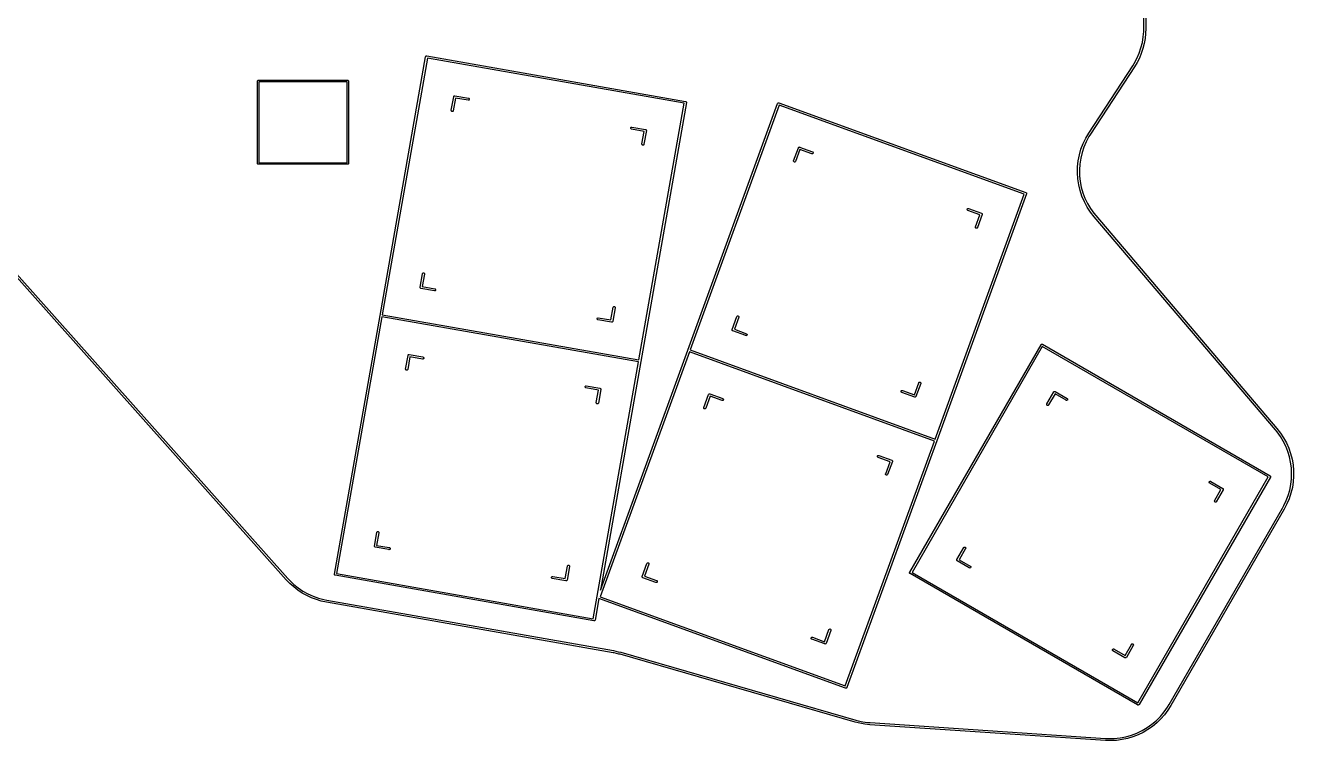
# Model space of a CAD drawing. Extents: x 3.48 to 9.42, y -6.11 to -1.49.
# Drawn here: x 5.81 to 9.421, y -6.11 to -4.074 of the extents above; entities that cross this region are included whole.
import ezdxf

# ---------------------------------------------------------------- set-up
doc = ezdxf.new("R2010")
doc.units = 0
doc.header["$MEASUREMENT"] = 0
doc.layers.add('BLACK', color=7, linetype='CONTINUOUS')

msp = doc.modelspace()

# ---------------------------------------------------------------- linework, layer by layer
at = {"layer": 'BLACK', "linetype": 'CONTINUOUS'}
for p, q in [((8.9941, -4.0829), (8.9941, -1.9347)), ((9, -1.9347), (9, -4.0829)), ((8.9901, -4.1226), (8.9928, -4.1068)), ((8.9928, -4.1068), (8.9941, -4.0909)), ((8.9941, -4.0909), (8.9941, -4.0829)), ((8.9979, -4.1116), (8.9953, -4.1258)), ((8.9995, -4.0973), (8.9979, -4.1116)), ((9, -4.0829), (8.9995, -4.0973)), ((8.981, -4.1533), (8.9862, -4.1382)), ((8.9862, -4.1382), (8.9901, -4.1226)), ((8.9917, -4.1398), (8.9871, -4.1535)), ((8.9953, -4.1258), (8.9917, -4.1398)), ((6.8197, -4.8995), (6.9496, -4.1629)), ((6.9549, -4.1668), (6.826, -4.8977)), ((6.9496, -4.1629), (6.9497, -4.1623)), ((6.9497, -4.1623), (6.9504, -4.1613)), ((6.9504, -4.1613), (6.9513, -4.1607)), ((6.9513, -4.1607), (6.9524, -4.1604)), ((6.9524, -4.1604), (6.953, -4.1605)), ((6.9524, -4.1604), (6.9524, -4.1604)), ((6.953, -4.1605), (7.6897, -4.2904)), ((7.6857, -4.2957), (6.9549, -4.1668)), ((8.9626, -4.1888), (8.967, -4.1821)), ((8.967, -4.1821), (8.9746, -4.168)), ((8.975, -4.1797), (8.9675, -4.192)), ((8.9746, -4.168), (8.981, -4.1533)), ((8.9815, -4.1668), (8.975, -4.1797)), ((8.9871, -4.1535), (8.9815, -4.1668)), ((8.8376, -4.3804), (8.9626, -4.1888)), ((8.9675, -4.192), (8.8425, -4.3836)), ((8.9626, -4.1888), (8.9626, -4.1888)), ((8.9626, -4.1888), (8.9626, -4.1888)), ((8.9626, -4.1888), (8.9626, -4.1888)), ((8.9675, -4.192), (8.9675, -4.192)), ((8.9675, -4.192), (8.9675, -4.192)), ((6.4709, -4.2322), (6.471, -4.2314)), ((6.4709, -4.4673), (6.4709, -4.2322)), ((6.471, -4.2314), (6.4721, -4.2304)), ((6.4721, -4.2304), (6.4729, -4.2302)), ((6.4729, -4.2302), (6.7284, -4.2302)), ((6.4748, -4.2341), (6.4748, -4.4653)), ((6.7264, -4.2341), (6.4748, -4.2341)), ((6.7264, -4.4653), (6.7264, -4.2341)), ((6.7284, -4.2302), (6.7291, -4.2304)), ((6.7291, -4.2304), (6.7302, -4.2314)), ((6.7302, -4.2314), (6.7304, -4.2322)), ((6.7304, -4.2322), (6.7304, -4.4673)), ((7.0226, -4.3157), (7.0294, -4.2769)), ((7.0347, -4.2808), (7.0284, -4.3167)), ((7.0294, -4.2769), (7.0296, -4.2763)), ((7.0296, -4.2763), (7.0297, -4.2762)), ((7.0297, -4.2762), (7.0302, -4.2754)), ((7.0302, -4.2754), (7.0311, -4.2747)), ((7.0311, -4.2747), (7.0323, -4.2745)), ((7.0323, -4.2745), (7.0328, -4.2745)), ((7.0328, -4.2745), (7.0716, -4.2813)), ((7.0706, -4.2872), (7.0347, -4.2808)), ((7.0712, -4.2872), (7.0706, -4.2872)), ((7.0723, -4.2869), (7.0712, -4.2872)), ((7.0716, -4.2813), (7.0722, -4.2815)), ((7.0722, -4.2815), (7.0731, -4.2821)), ((7.0732, -4.2863), (7.0723, -4.2869)), ((7.0731, -4.2821), (7.0738, -4.2831)), ((7.0739, -4.2853), (7.0732, -4.2863)), ((7.0738, -4.2831), (7.0741, -4.2842)), ((7.0741, -4.2842), (7.0739, -4.2853)), ((7.5569, -5.0265), (7.6857, -4.2957)), ((7.6921, -4.2938), (7.5622, -5.0305)), ((7.6897, -4.2904), (7.6902, -4.2905)), ((7.6902, -4.2905), (7.6912, -4.2911)), ((7.6912, -4.2911), (7.6919, -4.2921)), ((7.6919, -4.2921), (7.6921, -4.2932)), ((7.6921, -4.2932), (7.6921, -4.2932)), ((7.6921, -4.2932), (7.6921, -4.2938)), ((7.696, -4.9988), (7.9518, -4.2959)), ((7.9518, -4.2959), (7.9521, -4.2954)), ((7.9521, -4.2954), (7.9529, -4.2945)), ((7.9529, -4.2945), (7.9539, -4.294)), ((7.9539, -4.294), (7.9551, -4.294)), ((7.9551, -4.294), (7.9556, -4.2941)), ((7.9556, -4.2941), (8.6585, -4.55)), ((7.0225, -4.3162), (7.0226, -4.3157)), ((7.0228, -4.3174), (7.0225, -4.3162)), ((7.0235, -4.3183), (7.0228, -4.3174)), ((7.0244, -4.3189), (7.0235, -4.3183)), ((7.0256, -4.3191), (7.0244, -4.3189)), ((7.0267, -4.3189), (7.0256, -4.3191)), ((7.0276, -4.3182), (7.0267, -4.3189)), ((7.0282, -4.3172), (7.0276, -4.3182)), ((7.0284, -4.3167), (7.0282, -4.3172)), ((7.9564, -4.3007), (7.7026, -4.9981)), ((8.6537, -4.5545), (7.9564, -4.3007)), ((7.5334, -4.3663), (7.5336, -4.3652)), ((7.5337, -4.3675), (7.5334, -4.3663)), ((7.5336, -4.3652), (7.5342, -4.3642)), ((7.5343, -4.3684), (7.5337, -4.3675)), ((7.5342, -4.3642), (7.5352, -4.3636)), ((7.5353, -4.369), (7.5343, -4.3684)), ((7.5352, -4.3636), (7.5363, -4.3633)), ((7.5363, -4.3633), (7.5369, -4.3634)), ((7.5369, -4.3634), (7.5757, -4.3702)), ((7.5359, -4.3692), (7.5353, -4.369)), ((7.5717, -4.3755), (7.5359, -4.3692)), ((7.5654, -4.4114), (7.5717, -4.3755)), ((7.578, -4.3736), (7.5712, -4.4124)), ((7.5757, -4.3702), (7.5762, -4.3704)), ((7.5762, -4.3704), (7.5768, -4.3707)), ((7.5768, -4.3707), (7.5772, -4.371)), ((7.5772, -4.371), (7.5778, -4.3719)), ((7.5778, -4.3719), (7.5781, -4.3731)), ((7.5781, -4.3731), (7.578, -4.3736)), ((8.8215, -4.4104), (8.8289, -4.395)), ((8.8289, -4.395), (8.8376, -4.3804)), ((8.838, -4.3905), (8.8302, -4.4052)), ((8.8376, -4.3804), (8.8376, -4.3804)), ((8.8425, -4.3836), (8.838, -4.3905)), ((8.8425, -4.3836), (8.8425, -4.3836)), ((7.5653, -4.412), (7.5654, -4.4114)), ((7.5656, -4.4131), (7.5653, -4.412)), ((7.5663, -4.414), (7.5656, -4.4131)), ((7.5672, -4.4146), (7.5663, -4.414)), ((7.5684, -4.4148), (7.5672, -4.4146)), ((7.5695, -4.4146), (7.5684, -4.4148)), ((7.5704, -4.4139), (7.5695, -4.4146)), ((7.5711, -4.413), (7.5704, -4.4139)), ((7.5712, -4.4124), (7.5711, -4.413)), ((7.9972, -4.4591), (8.0107, -4.4221)), ((8.0152, -4.4269), (8.0027, -4.4611)), ((8.0107, -4.4221), (8.0109, -4.4215)), ((8.0109, -4.4215), (8.0117, -4.4207)), ((8.0117, -4.4207), (8.012, -4.4205)), ((8.012, -4.4205), (8.0127, -4.4202)), ((8.0127, -4.4202), (8.0139, -4.4201)), ((8.0139, -4.4201), (8.0144, -4.4203)), ((8.0144, -4.4203), (8.0514, -4.4338)), ((8.0494, -4.4393), (8.0152, -4.4269)), ((8.05, -4.4394), (8.0494, -4.4393)), ((8.0511, -4.4394), (8.05, -4.4394)), ((8.0522, -4.4389), (8.0511, -4.4394)), ((8.0514, -4.4338), (8.052, -4.434)), ((8.052, -4.434), (8.0528, -4.4348)), ((8.053, -4.4381), (8.0522, -4.4389)), ((8.0528, -4.4348), (8.0533, -4.4358)), ((8.0534, -4.437), (8.053, -4.4381)), ((8.0533, -4.4358), (8.0534, -4.437)), ((8.8107, -4.4428), (8.8154, -4.4264)), ((8.8183, -4.4361), (8.8145, -4.4523)), ((8.8154, -4.4264), (8.8215, -4.4104)), ((8.8236, -4.4204), (8.8183, -4.4361)), ((8.8302, -4.4052), (8.8236, -4.4204)), ((6.5527, -5.6523), (5.4895, -4.4592)), ((5.4939, -4.4553), (6.5571, -5.6484)), ((6.471, -4.468), (6.4709, -4.4673)), ((6.4721, -4.4691), (6.471, -4.468)), ((6.4729, -4.4692), (6.4721, -4.4691)), ((6.7284, -4.4692), (6.4729, -4.4692)), ((6.4748, -4.4653), (6.7264, -4.4653)), ((6.7291, -4.4691), (6.7284, -4.4692)), ((6.7302, -4.468), (6.7291, -4.4691)), ((6.7304, -4.4673), (6.7302, -4.468)), ((7.9971, -4.4596), (7.9972, -4.4591)), ((7.9971, -4.4608), (7.9971, -4.4596)), ((7.9976, -4.4618), (7.9971, -4.4608)), ((7.9984, -4.4626), (7.9976, -4.4618)), ((7.9995, -4.463), (7.9984, -4.4626)), ((8.0007, -4.4629), (7.9995, -4.463)), ((8.0017, -4.4624), (8.0007, -4.4629)), ((8.0025, -4.4616), (8.0017, -4.4624)), ((8.0027, -4.4611), (8.0025, -4.4616)), ((8.8052, -4.4937), (8.8055, -4.4766)), ((8.8055, -4.4766), (8.8074, -4.4596)), ((8.8074, -4.4596), (8.8107, -4.4428)), ((8.812, -4.4687), (8.8109, -4.4852)), ((8.8145, -4.4523), (8.812, -4.4687)), ((8.8062, -4.5107), (8.8052, -4.4937)), ((8.8088, -4.5276), (8.8062, -4.5107)), ((8.8109, -4.4852), (8.8112, -4.5018)), ((8.8112, -4.5018), (8.813, -4.5183)), ((8.8128, -4.5442), (8.8088, -4.5276)), ((8.8181, -4.5604), (8.8128, -4.5442)), ((8.813, -4.5183), (8.8162, -4.5346)), ((8.8162, -4.5346), (8.8207, -4.5506)), ((8.3999, -5.2519), (8.6537, -4.5545)), ((8.6603, -4.5538), (8.4045, -5.2567)), ((8.6585, -4.55), (8.6591, -4.5502)), ((8.6591, -4.5502), (8.6599, -4.551)), ((8.6599, -4.551), (8.6604, -4.5521)), ((8.6605, -4.5532), (8.6603, -4.5538)), ((8.6604, -4.5521), (8.6605, -4.5532)), ((8.8249, -4.5761), (8.8181, -4.5604)), ((8.8207, -4.5506), (8.8266, -4.5661)), ((8.8329, -4.5912), (8.8249, -4.5761)), ((8.8266, -4.5661), (8.8338, -4.5811)), ((8.8338, -4.5811), (8.8422, -4.5954)), ((8.4915, -4.5977), (8.4919, -4.5966)), ((8.4915, -4.5988), (8.4915, -4.5977)), ((8.492, -4.5999), (8.4915, -4.5988)), ((8.4919, -4.5966), (8.4926, -4.5957)), ((8.4929, -4.6006), (8.492, -4.5999)), ((8.4926, -4.5957), (8.4937, -4.5952)), ((8.4934, -4.6009), (8.4929, -4.6006)), ((8.5276, -4.6133), (8.4934, -4.6009)), ((8.4937, -4.5952), (8.4948, -4.5952)), ((8.4948, -4.5952), (8.4954, -4.5953)), ((8.4954, -4.5953), (8.5324, -4.6088)), ((8.5151, -4.6476), (8.5276, -4.6133)), ((8.5342, -4.6126), (8.5207, -4.6496)), ((8.5324, -4.6088), (8.5329, -4.6091)), ((8.5329, -4.6091), (8.5338, -4.6098)), ((8.5338, -4.6098), (8.5341, -4.6106)), ((8.5341, -4.6106), (8.5342, -4.6109)), ((8.5342, -4.6109), (8.5343, -4.612)), ((8.5343, -4.612), (8.5342, -4.6126)), ((8.8422, -4.6055), (8.8329, -4.5912)), ((8.8422, -4.5954), (8.8519, -4.6089)), ((8.8527, -4.619), (8.8422, -4.6055)), ((8.8519, -4.6089), (8.8572, -4.6152)), ((9.3688, -5.2256), (8.8527, -4.619)), ((8.8527, -4.619), (8.8527, -4.619)), ((8.8572, -4.6152), (9.3733, -5.2217)), ((8.515, -4.6481), (8.5151, -4.6476)), ((8.515, -4.6493), (8.515, -4.6481)), ((8.5155, -4.6503), (8.515, -4.6493)), ((8.5164, -4.6511), (8.5155, -4.6503)), ((8.5175, -4.6515), (8.5164, -4.6511)), ((8.5186, -4.6514), (8.5175, -4.6515)), ((8.5197, -4.651), (8.5186, -4.6514)), ((8.5204, -4.6501), (8.5197, -4.651)), ((8.5207, -4.6496), (8.5204, -4.6501)), ((6.9337, -4.8197), (6.9405, -4.7809)), ((6.9464, -4.782), (6.94, -4.8178)), ((6.9405, -4.7809), (6.9407, -4.7804)), ((6.9407, -4.7804), (6.9413, -4.7794)), ((6.9413, -4.7794), (6.9423, -4.7787)), ((6.9423, -4.7787), (6.9434, -4.7785)), ((6.9434, -4.7785), (6.9445, -4.7787)), ((6.9445, -4.7787), (6.9455, -4.7793)), ((6.9455, -4.7793), (6.9462, -4.7803)), ((6.9462, -4.7803), (6.9464, -4.7814)), ((6.9464, -4.7814), (6.9464, -4.782)), ((6.9337, -4.8203), (6.9337, -4.8197)), ((6.9339, -4.8214), (6.9337, -4.8203)), ((6.9346, -4.8223), (6.9339, -4.8214)), ((6.9355, -4.823), (6.9346, -4.8223)), ((6.9361, -4.8231), (6.9355, -4.823)), ((6.9749, -4.83), (6.9361, -4.8231)), ((6.94, -4.8178), (6.9759, -4.8241)), ((6.9755, -4.83), (6.9749, -4.83)), ((6.9766, -4.8298), (6.9755, -4.83)), ((6.9759, -4.8241), (6.9765, -4.8243)), ((6.9765, -4.8243), (6.9774, -4.8249)), ((6.9775, -4.8291), (6.9766, -4.8298)), ((6.9774, -4.8249), (6.9781, -4.8259)), ((6.9781, -4.8281), (6.9775, -4.8291)), ((6.9781, -4.8259), (6.9783, -4.827)), ((6.9783, -4.827), (6.9781, -4.8281)), ((7.4841, -4.8751), (7.4851, -4.8745)), ((7.4851, -4.8745), (7.4862, -4.8742)), ((7.4862, -4.8742), (7.4873, -4.8744)), ((7.4873, -4.8744), (7.4883, -4.875)), ((6.6898, -5.6362), (6.8197, -4.8995)), ((6.825, -4.9035), (6.6961, -5.6343)), ((6.8197, -4.8995), (6.8197, -4.8995)), ((7.5558, -5.0323), (6.825, -4.9035)), ((6.826, -4.8977), (7.5569, -5.0265)), ((7.4377, -4.9092), (7.4379, -4.908)), ((7.438, -4.9103), (7.4377, -4.9092)), ((7.4379, -4.908), (7.4385, -4.907)), ((7.4386, -4.9112), (7.438, -4.9103)), ((7.4385, -4.907), (7.4395, -4.9064)), ((7.4395, -4.9064), (7.4406, -4.9061)), ((7.4406, -4.9061), (7.4412, -4.9062)), ((7.4412, -4.9062), (7.477, -4.9125)), ((7.477, -4.9125), (7.4834, -4.8766)), ((7.4892, -4.8777), (7.4823, -4.9164)), ((7.4834, -4.8766), (7.4835, -4.8761)), ((7.4835, -4.8761), (7.4841, -4.8751)), ((7.4883, -4.875), (7.489, -4.876)), ((7.489, -4.876), (7.4892, -4.8771)), ((7.4892, -4.8771), (7.4892, -4.8777)), ((7.8222, -4.94), (7.8356, -4.903)), ((7.8412, -4.905), (7.8287, -4.9392)), ((7.8356, -4.903), (7.8359, -4.9025)), ((7.8359, -4.9025), (7.8366, -4.9016)), ((7.8366, -4.9016), (7.8377, -4.9011)), ((7.8377, -4.9011), (7.8388, -4.9011)), ((7.8388, -4.9011), (7.8399, -4.9015)), ((7.8399, -4.9015), (7.8408, -4.9023)), ((7.8408, -4.9023), (7.8413, -4.9033)), ((7.8413, -4.9045), (7.8412, -4.905)), ((7.8413, -4.9033), (7.8413, -4.9045)), ((7.4396, -4.9118), (7.4386, -4.9112)), ((7.4401, -4.912), (7.4396, -4.9118)), ((7.4789, -4.9188), (7.4401, -4.912)), ((7.4795, -4.9189), (7.4789, -4.9188)), ((7.4806, -4.9186), (7.4795, -4.9189)), ((7.4816, -4.918), (7.4806, -4.9186)), ((7.4822, -4.917), (7.4816, -4.918)), ((7.4823, -4.9164), (7.4822, -4.917)), ((7.822, -4.9406), (7.8222, -4.94)), ((7.8221, -4.9417), (7.822, -4.9406)), ((7.8225, -4.9428), (7.8221, -4.9417)), ((7.8234, -4.9435), (7.8225, -4.9428)), ((7.8239, -4.9438), (7.8234, -4.9435)), ((7.8609, -4.9572), (7.8239, -4.9438)), ((7.8287, -4.9392), (7.8629, -4.9517)), ((7.8615, -4.9574), (7.8609, -4.9572)), ((7.8626, -4.9573), (7.8615, -4.9574)), ((7.8637, -4.9569), (7.8626, -4.9573)), ((7.8629, -4.9517), (7.8635, -4.9519)), ((7.8635, -4.9519), (7.8643, -4.9527)), ((7.8644, -4.956), (7.8637, -4.9569)), ((7.8643, -4.9527), (7.8648, -4.9538)), ((7.8648, -4.9549), (7.8644, -4.956)), ((7.8648, -4.9538), (7.8648, -4.9549)), ((8.7017, -4.9831), (8.702, -4.9826)), ((8.702, -4.9826), (8.7029, -4.9819)), ((8.7029, -4.9819), (8.7041, -4.9816)), ((8.7041, -4.9816), (8.7052, -4.9818)), ((8.7052, -4.9818), (8.7057, -4.982)), ((8.7057, -4.982), (9.3535, -5.356)), ((6.8927, -5.0523), (6.8995, -5.0136)), ((6.9048, -5.0175), (6.8985, -5.0534)), ((6.8995, -5.0136), (6.8997, -5.013)), ((6.8997, -5.013), (6.8998, -5.0129)), ((6.8998, -5.0129), (6.9003, -5.012)), ((6.9003, -5.012), (6.9012, -5.0114)), ((6.9012, -5.0114), (6.9024, -5.0111)), ((6.9024, -5.0111), (6.9029, -5.0112)), ((6.9029, -5.0112), (6.9417, -5.018)), ((6.9407, -5.0238), (6.9048, -5.0175)), ((6.9417, -5.018), (6.9423, -5.0182)), ((6.9423, -5.0182), (6.9433, -5.0188)), ((6.9433, -5.0188), (6.9439, -5.0197)), ((7.7005, -5.0036), (7.4467, -5.701)), ((7.4472, -5.6823), (7.696, -4.9988)), ((7.696, -4.9988), (7.696, -4.9988)), ((8.3979, -5.2574), (7.7005, -5.0036)), ((7.7026, -4.9981), (8.3999, -5.2519)), ((8.3277, -5.6309), (8.7017, -4.9831)), ((8.7053, -4.9886), (8.3343, -5.6313)), ((9.348, -5.3597), (8.7053, -4.9886)), ((6.8926, -5.0529), (6.8927, -5.0523)), ((6.8929, -5.054), (6.8926, -5.0529)), ((6.8936, -5.055), (6.8929, -5.054)), ((6.8945, -5.0556), (6.8936, -5.055)), ((6.8977, -5.0549), (6.8968, -5.0555)), ((6.8984, -5.0539), (6.8977, -5.0549)), ((6.8985, -5.0534), (6.8984, -5.0539)), ((6.9413, -5.0239), (6.9407, -5.0238)), ((6.9424, -5.0236), (6.9413, -5.0239)), ((6.9433, -5.023), (6.9424, -5.0236)), ((6.944, -5.022), (6.9433, -5.023)), ((6.9439, -5.0197), (6.9442, -5.0208)), ((6.9442, -5.0208), (6.944, -5.022)), ((7.427, -5.7632), (7.5558, -5.0323)), ((7.5622, -5.0305), (7.4472, -5.6823)), ((6.8957, -5.0558), (6.8945, -5.0556)), ((6.8968, -5.0555), (6.8957, -5.0558)), ((8.3536, -5.0915), (8.3538, -5.091)), ((8.3538, -5.091), (8.3546, -5.0901)), ((8.3546, -5.0901), (8.3556, -5.0897)), ((8.3556, -5.0897), (8.3568, -5.0896)), ((8.3568, -5.0896), (8.3579, -5.09)), ((8.3579, -5.09), (8.3587, -5.0908)), ((8.3587, -5.0908), (8.3592, -5.0918)), ((7.4035, -5.103), (7.4037, -5.1019)), ((7.4038, -5.1041), (7.4035, -5.103)), ((7.4037, -5.1019), (7.4043, -5.1009)), ((7.4044, -5.1051), (7.4038, -5.1041)), ((7.4043, -5.1009), (7.4053, -5.1002)), ((7.4054, -5.1057), (7.4044, -5.1051)), ((7.4053, -5.1002), (7.4064, -5.1)), ((7.406, -5.1059), (7.4054, -5.1057)), ((7.4418, -5.1122), (7.406, -5.1059)), ((7.4064, -5.1), (7.407, -5.1)), ((7.407, -5.1), (7.4458, -5.1069)), ((7.4355, -5.148), (7.4418, -5.1122)), ((7.4482, -5.1103), (7.4413, -5.1491)), ((7.4458, -5.1069), (7.4463, -5.107)), ((7.4463, -5.107), (7.4469, -5.1074)), ((7.4469, -5.1074), (7.4473, -5.1077)), ((7.4473, -5.1077), (7.4479, -5.1086)), ((7.4479, -5.1086), (7.4482, -5.1097)), ((7.4482, -5.1097), (7.4482, -5.1103)), ((7.7414, -5.162), (7.7548, -5.125)), ((7.7548, -5.125), (7.7551, -5.1245)), ((7.7551, -5.1245), (7.7559, -5.1236)), ((7.7559, -5.1236), (7.7562, -5.1235)), ((7.7562, -5.1235), (7.7569, -5.1231)), ((7.7569, -5.1231), (7.758, -5.1231)), ((7.758, -5.1231), (7.7586, -5.1232)), ((7.7586, -5.1232), (7.7956, -5.1367)), ((8.303, -5.1156), (8.3033, -5.1145)), ((8.303, -5.1168), (8.303, -5.1156)), ((8.3035, -5.1178), (8.303, -5.1168)), ((8.3033, -5.1145), (8.3041, -5.1137)), ((8.3043, -5.1186), (8.3035, -5.1178)), ((8.3041, -5.1137), (8.3052, -5.1132)), ((8.3049, -5.1188), (8.3043, -5.1186)), ((8.3419, -5.1323), (8.3049, -5.1188)), ((8.3052, -5.1132), (8.3063, -5.1131)), ((8.3063, -5.1131), (8.3069, -5.1133)), ((8.3069, -5.1133), (8.3411, -5.1257)), ((8.3411, -5.1257), (8.3536, -5.0915)), ((8.3591, -5.0935), (8.3456, -5.1305)), ((8.3592, -5.093), (8.3591, -5.0935)), ((8.3592, -5.0918), (8.3592, -5.093)), ((8.718, -5.1516), (8.7377, -5.1175)), ((8.7414, -5.1231), (8.7232, -5.1546)), ((8.7377, -5.1175), (8.7381, -5.1171)), ((8.7381, -5.1171), (8.739, -5.1164)), ((8.739, -5.1164), (8.7401, -5.1161)), ((8.7401, -5.1161), (8.7412, -5.1162)), ((8.7412, -5.1162), (8.7418, -5.1165)), ((8.7729, -5.1413), (8.7414, -5.1231)), ((8.7418, -5.1165), (8.7759, -5.1361)), ((7.4355, -5.1486), (7.4355, -5.148)), ((7.4357, -5.1497), (7.4355, -5.1486)), ((7.4364, -5.1507), (7.4357, -5.1497)), ((7.4373, -5.1513), (7.4364, -5.1507)), ((7.4385, -5.1515), (7.4373, -5.1513)), ((7.4396, -5.1513), (7.4385, -5.1515)), ((7.4405, -5.1506), (7.4396, -5.1513)), ((7.4412, -5.1496), (7.4405, -5.1506)), ((7.4413, -5.1491), (7.4412, -5.1496)), ((7.7412, -5.1625), (7.7414, -5.162)), ((7.7413, -5.1637), (7.7412, -5.1625)), ((7.7594, -5.1298), (7.7469, -5.164)), ((7.7936, -5.1422), (7.7594, -5.1298)), ((7.7941, -5.1424), (7.7936, -5.1422)), ((7.7953, -5.1423), (7.7941, -5.1424)), ((7.7963, -5.1418), (7.7953, -5.1423)), ((7.7956, -5.1367), (7.7961, -5.1369)), ((7.7961, -5.1369), (7.797, -5.1377)), ((7.7971, -5.141), (7.7963, -5.1418)), ((7.797, -5.1377), (7.7975, -5.1387)), ((7.7975, -5.1399), (7.7971, -5.141)), ((7.7975, -5.1387), (7.7975, -5.1399)), ((8.3424, -5.1324), (8.3419, -5.1323)), ((8.3436, -5.1324), (8.3424, -5.1324)), ((8.3446, -5.1319), (8.3436, -5.1324)), ((8.3454, -5.1311), (8.3446, -5.1319)), ((8.3456, -5.1305), (8.3454, -5.1311)), ((8.7177, -5.1533), (8.7178, -5.1522)), ((8.7179, -5.1544), (8.7177, -5.1533)), ((8.7178, -5.1522), (8.718, -5.1516)), ((8.7186, -5.1553), (8.7179, -5.1544)), ((8.7196, -5.1559), (8.7186, -5.1553)), ((8.7208, -5.1561), (8.7196, -5.1559)), ((8.7219, -5.1558), (8.7208, -5.1561)), ((8.7228, -5.1551), (8.7219, -5.1558)), ((8.7232, -5.1546), (8.7228, -5.1551)), ((8.7734, -5.1415), (8.7729, -5.1413)), ((8.7746, -5.1417), (8.7734, -5.1415)), ((8.7757, -5.1414), (8.7746, -5.1417)), ((8.7766, -5.1407), (8.7757, -5.1414)), ((8.7759, -5.1361), (8.7763, -5.1365)), ((8.7763, -5.1365), (8.777, -5.1374)), ((8.7772, -5.1397), (8.7766, -5.1407)), ((8.777, -5.1374), (8.7773, -5.1385)), ((8.7773, -5.1385), (8.7772, -5.1397)), ((7.7418, -5.1647), (7.7413, -5.1637)), ((7.7426, -5.1655), (7.7418, -5.1647)), ((7.7437, -5.1659), (7.7426, -5.1655)), ((7.7448, -5.1658), (7.7437, -5.1659)), ((7.7459, -5.1654), (7.7448, -5.1658)), ((7.7467, -5.1645), (7.7459, -5.1654)), ((7.7469, -5.164), (7.7467, -5.1645)), ((9.3739, -5.2316), (9.3688, -5.2256)), ((9.3688, -5.2256), (9.3688, -5.2256)), ((9.3733, -5.2217), (9.3733, -5.2217)), ((9.3733, -5.2217), (9.3833, -5.2346)), ((9.3832, -5.2445), (9.3739, -5.2316)), ((9.3833, -5.2346), (9.3923, -5.2483)), ((8.1441, -5.9548), (8.3979, -5.2574)), ((8.4045, -5.2567), (8.1486, -5.9596)), ((8.4045, -5.2567), (8.4045, -5.2567)), ((9.3914, -5.2581), (9.3832, -5.2445)), ((9.3984, -5.2724), (9.3914, -5.2581)), ((9.3923, -5.2483), (9.4002, -5.2627)), ((9.4002, -5.2627), (9.4068, -5.2776)), ((8.2356, -5.3006), (8.236, -5.2995)), ((8.2357, -5.3017), (8.2356, -5.3006)), ((8.2362, -5.3028), (8.2357, -5.3017)), ((8.236, -5.2995), (8.2368, -5.2987)), ((8.237, -5.3036), (8.2362, -5.3028)), ((8.2368, -5.2987), (8.2378, -5.2982)), ((8.2375, -5.3038), (8.237, -5.3036)), ((8.2718, -5.3163), (8.2375, -5.3038)), ((8.2378, -5.2982), (8.239, -5.2981)), ((8.239, -5.2981), (8.2396, -5.2983)), ((8.2396, -5.2983), (8.2765, -5.3117)), ((9.4043, -5.2872), (9.3984, -5.2724)), ((9.4089, -5.3024), (9.4043, -5.2872)), ((9.4068, -5.2776), (9.4122, -5.293)), ((9.4123, -5.3179), (9.4089, -5.3024)), ((9.4122, -5.293), (9.4163, -5.3089)), ((8.2593, -5.3505), (8.2718, -5.3163)), ((8.2783, -5.3155), (8.2648, -5.3525)), ((8.2765, -5.3117), (8.2771, -5.312)), ((8.2771, -5.312), (8.2779, -5.3128)), ((8.2779, -5.3128), (8.2783, -5.3135)), ((8.2783, -5.3135), (8.2784, -5.3138)), ((8.2785, -5.3149), (8.2783, -5.3155)), ((8.2784, -5.3138), (8.2785, -5.3149)), ((9.4143, -5.3336), (9.4123, -5.3179)), ((9.4151, -5.3495), (9.4143, -5.3336)), ((9.4163, -5.3089), (9.4192, -5.325)), ((9.4192, -5.325), (9.4206, -5.3413)), ((9.4206, -5.3413), (9.4208, -5.3576)), ((8.2592, -5.351), (8.2593, -5.3505)), ((8.2592, -5.3522), (8.2592, -5.351)), ((8.2597, -5.3532), (8.2592, -5.3522)), ((8.2605, -5.354), (8.2597, -5.3532)), ((8.2616, -5.3544), (8.2605, -5.354)), ((8.2628, -5.3544), (8.2616, -5.3544)), ((8.2638, -5.3539), (8.2628, -5.3544)), ((8.2646, -5.353), (8.2638, -5.3539)), ((8.2648, -5.3525), (8.2646, -5.353)), ((8.977, -6.0024), (9.348, -5.3597)), ((9.3546, -5.3601), (8.9806, -6.0079)), ((9.1806, -5.3751), (9.1807, -5.374)), ((9.1809, -5.3762), (9.1806, -5.3751)), ((9.1807, -5.374), (9.1813, -5.373)), ((9.1816, -5.3771), (9.1809, -5.3762)), ((9.1813, -5.373), (9.1822, -5.3723)), ((9.182, -5.3775), (9.1816, -5.3771)), ((9.2136, -5.3957), (9.182, -5.3775)), ((9.1822, -5.3723), (9.1833, -5.372)), ((9.1833, -5.372), (9.1845, -5.3721)), ((9.1845, -5.3721), (9.185, -5.3724)), ((9.185, -5.3724), (9.2191, -5.3921)), ((9.3535, -5.356), (9.354, -5.3564)), ((9.354, -5.3564), (9.3547, -5.3573)), ((9.3549, -5.3595), (9.3546, -5.3601)), ((9.3547, -5.3573), (9.3547, -5.3573)), ((9.3547, -5.3573), (9.355, -5.3584)), ((9.355, -5.3584), (9.3549, -5.3595)), ((9.4128, -5.3812), (9.4146, -5.3654)), ((9.4146, -5.3654), (9.4151, -5.3495)), ((9.4196, -5.374), (9.4171, -5.3901)), ((9.4208, -5.3576), (9.4196, -5.374)), ((9.1954, -5.4272), (9.2136, -5.3957)), ((9.2202, -5.3961), (9.2005, -5.4302)), ((9.2191, -5.3921), (9.2196, -5.3924)), ((9.2196, -5.3924), (9.22, -5.3929)), ((9.22, -5.3929), (9.2203, -5.3933)), ((9.2204, -5.3956), (9.2202, -5.3961)), ((9.2203, -5.3933), (9.2206, -5.3944)), ((9.2206, -5.3944), (9.2204, -5.3956)), ((9.3998, -5.4269), (9.4054, -5.412)), ((9.4054, -5.412), (9.4097, -5.3968)), ((9.4132, -5.406), (9.4081, -5.4216)), ((9.4097, -5.3968), (9.4128, -5.3812)), ((9.4171, -5.3901), (9.4132, -5.406)), ((9.066, -6.0076), (9.389, -5.4482)), ((9.3941, -5.4511), (9.0711, -6.0106)), ((9.195, -5.4289), (9.1951, -5.4278)), ((9.1953, -5.43), (9.195, -5.4289)), ((9.1951, -5.4278), (9.1954, -5.4272)), ((9.196, -5.4309), (9.1953, -5.43)), ((9.197, -5.4315), (9.196, -5.4309)), ((9.1981, -5.4317), (9.197, -5.4315)), ((9.1992, -5.4314), (9.1981, -5.4317)), ((9.2002, -5.4307), (9.1992, -5.4314)), ((9.2005, -5.4302), (9.2002, -5.4307)), ((9.389, -5.4482), (9.393, -5.4413)), ((9.389, -5.4482), (9.389, -5.4482)), ((9.393, -5.4413), (9.3998, -5.4269)), ((9.4017, -5.4366), (9.3941, -5.4511)), ((9.3941, -5.4511), (9.3941, -5.4511)), ((9.4081, -5.4216), (9.4017, -5.4366)), ((6.8038, -5.5564), (6.8107, -5.5176)), ((6.8165, -5.5186), (6.8101, -5.5545)), ((6.8107, -5.5176), (6.8108, -5.517)), ((6.8108, -5.517), (6.8114, -5.5161)), ((6.8114, -5.5161), (6.8124, -5.5154)), ((6.8124, -5.5154), (6.8135, -5.5152)), ((6.8135, -5.5152), (6.8146, -5.5154)), ((6.8146, -5.5154), (6.8156, -5.516)), ((6.8156, -5.516), (6.8163, -5.5169)), ((6.8163, -5.5169), (6.8165, -5.518)), ((6.8165, -5.518), (6.8165, -5.5186)), ((6.8038, -5.5569), (6.8038, -5.5564)), ((6.804, -5.5581), (6.8038, -5.5569)), ((6.8047, -5.559), (6.804, -5.5581)), ((6.8057, -5.5596), (6.8047, -5.559)), ((6.8062, -5.5598), (6.8057, -5.5596)), ((6.845, -5.5666), (6.8062, -5.5598)), ((6.8101, -5.5545), (6.846, -5.5608)), ((8.4818, -5.5608), (8.4822, -5.5603)), ((8.4822, -5.5603), (8.4831, -5.5596)), ((8.4831, -5.5596), (8.4842, -5.5593)), ((8.4842, -5.5593), (8.4853, -5.5595)), ((8.4853, -5.5595), (8.4863, -5.56)), ((8.4863, -5.56), (8.487, -5.561)), ((6.8456, -5.5667), (6.845, -5.5666)), ((6.8467, -5.5664), (6.8456, -5.5667)), ((6.846, -5.5608), (6.8466, -5.561)), ((6.8466, -5.561), (6.8475, -5.5616)), ((6.8476, -5.5658), (6.8467, -5.5664)), ((6.8475, -5.5616), (6.8482, -5.5625)), ((6.8482, -5.5648), (6.8476, -5.5658)), ((6.8482, -5.5625), (6.8484, -5.5637)), ((6.8484, -5.5637), (6.8482, -5.5648)), ((8.4617, -5.5966), (8.4619, -5.5954)), ((8.462, -5.5977), (8.4617, -5.5966)), ((8.4619, -5.5954), (8.4621, -5.5949)), ((8.4621, -5.5949), (8.4818, -5.5608)), ((8.4869, -5.5637), (8.4687, -5.5953)), ((8.4687, -5.5953), (8.5003, -5.6135)), ((8.4872, -5.5632), (8.4869, -5.5637)), ((8.487, -5.561), (8.4873, -5.5621)), ((8.4873, -5.5621), (8.4872, -5.5632)), ((7.3471, -5.6492), (7.3535, -5.6133)), ((7.3593, -5.6143), (7.3524, -5.6531)), ((7.3535, -5.6133), (7.3536, -5.6128)), ((7.3536, -5.6128), (7.3542, -5.6118)), ((7.3542, -5.6118), (7.3552, -5.6111)), ((7.3552, -5.6111), (7.3563, -5.6109)), ((7.3563, -5.6109), (7.3574, -5.6111)), ((7.3574, -5.6111), (7.3584, -5.6117)), ((7.3584, -5.6117), (7.3591, -5.6126)), ((7.3591, -5.6126), (7.3593, -5.6138)), ((7.3593, -5.6138), (7.3593, -5.6143)), ((7.5663, -5.6429), (7.5798, -5.6059)), ((7.5853, -5.6079), (7.5729, -5.6422)), ((7.5798, -5.6059), (7.58, -5.6054)), ((7.58, -5.6054), (7.5808, -5.6045)), ((7.5808, -5.6045), (7.5818, -5.6041)), ((7.5818, -5.6041), (7.583, -5.604)), ((7.583, -5.604), (7.5841, -5.6044)), ((7.5841, -5.6044), (7.5849, -5.6052)), ((7.5849, -5.6052), (7.5854, -5.6062)), ((7.5855, -5.6074), (7.5853, -5.6079)), ((7.5854, -5.6062), (7.5855, -5.6074)), ((8.3273, -5.6326), (8.3274, -5.6314)), ((8.3276, -5.6337), (8.3273, -5.6326)), ((8.3274, -5.6314), (8.3277, -5.6309)), ((8.3343, -5.6313), (8.977, -6.0024)), ((8.4627, -5.5986), (8.462, -5.5977)), ((8.4632, -5.5989), (8.4627, -5.5986)), ((8.4973, -5.6186), (8.4632, -5.5989)), ((8.4978, -5.6188), (8.4973, -5.6186)), ((8.499, -5.619), (8.4978, -5.6188)), ((8.5001, -5.6187), (8.499, -5.619)), ((8.501, -5.618), (8.5001, -5.6187)), ((8.5003, -5.6135), (8.5007, -5.6138)), ((8.5007, -5.6138), (8.5014, -5.6147)), ((8.5016, -5.617), (8.501, -5.618)), ((8.5014, -5.6147), (8.5017, -5.6159)), ((8.5017, -5.6159), (8.5016, -5.617)), ((6.5629, -5.663), (6.5527, -5.6523)), ((6.5527, -5.6523), (6.5527, -5.6523)), ((6.5571, -5.6484), (6.5571, -5.6484)), ((6.5571, -5.6484), (6.5571, -5.6484)), ((6.5571, -5.6484), (6.5625, -5.6544)), ((6.5625, -5.6544), (6.5742, -5.6656)), ((6.574, -5.6729), (6.5629, -5.663)), ((6.5742, -5.6656), (6.5869, -5.6757)), ((6.6898, -5.6368), (6.6898, -5.6362)), ((6.69, -5.6379), (6.6898, -5.6368)), ((6.6907, -5.6389), (6.69, -5.6379)), ((6.6916, -5.6395), (6.6907, -5.6389)), ((6.6922, -5.6396), (6.6916, -5.6395)), ((7.4289, -5.7695), (6.6922, -5.6396)), ((6.6961, -5.6343), (7.427, -5.7632)), ((7.3078, -5.6458), (7.308, -5.6447)), ((7.3081, -5.6469), (7.3078, -5.6458)), ((7.308, -5.6447), (7.3086, -5.6437)), ((7.3087, -5.6479), (7.3081, -5.6469)), ((7.3086, -5.6437), (7.3096, -5.6431)), ((7.3097, -5.6485), (7.3087, -5.6479)), ((7.3096, -5.6431), (7.3107, -5.6428)), ((7.3102, -5.6487), (7.3097, -5.6485)), ((7.349, -5.6555), (7.3102, -5.6487)), ((7.3107, -5.6428), (7.3113, -5.6428)), ((7.3113, -5.6428), (7.3471, -5.6492)), ((7.3496, -5.6555), (7.349, -5.6555)), ((7.3507, -5.6553), (7.3496, -5.6555)), ((7.3517, -5.6546), (7.3507, -5.6553)), ((7.3523, -5.6537), (7.3517, -5.6546)), ((7.3524, -5.6531), (7.3523, -5.6537)), ((7.5662, -5.6435), (7.5663, -5.6429)), ((7.5662, -5.6446), (7.5662, -5.6435)), ((7.5667, -5.6457), (7.5662, -5.6446)), ((7.5676, -5.6465), (7.5667, -5.6457)), ((7.5681, -5.6467), (7.5676, -5.6465)), ((7.6051, -5.6602), (7.5681, -5.6467)), ((7.5729, -5.6422), (7.6071, -5.6546)), ((7.6056, -5.6603), (7.6051, -5.6602)), ((7.6068, -5.6603), (7.6056, -5.6603)), ((7.6078, -5.6598), (7.6068, -5.6603)), ((7.6071, -5.6546), (7.6076, -5.6549)), ((7.6076, -5.6549), (7.6085, -5.6556)), ((7.6086, -5.6589), (7.6078, -5.6598)), ((7.6085, -5.6556), (7.6089, -5.6567)), ((7.609, -5.6578), (7.6086, -5.6589)), ((7.6089, -5.6567), (7.609, -5.6578)), ((8.3283, -5.6346), (8.3276, -5.6337)), ((8.3288, -5.6349), (8.3283, -5.6346)), ((8.9766, -6.009), (8.3288, -5.6349)), ((6.5857, -5.682), (6.574, -5.6729)), ((6.5981, -5.6902), (6.5857, -5.682)), ((6.5869, -5.6757), (6.6003, -5.6848)), ((6.6111, -5.6974), (6.5981, -5.6902)), ((6.6003, -5.6848), (6.6145, -5.6927)), ((6.6245, -5.7036), (6.6111, -5.6974)), ((6.6145, -5.6927), (6.6292, -5.6994)), ((6.6384, -5.7089), (6.6245, -5.7036)), ((6.6292, -5.6994), (6.6445, -5.7048)), ((6.6445, -5.7048), (6.6602, -5.7089)), ((7.4467, -5.701), (8.1441, -5.9548)), ((6.6526, -5.713), (6.6384, -5.7089)), ((6.6671, -5.7162), (6.6526, -5.713)), ((6.6602, -5.7089), (6.6682, -5.7104)), ((7.4832, -5.8601), (6.6671, -5.7162)), ((6.6671, -5.7162), (6.6671, -5.7162)), ((6.6682, -5.7104), (7.4842, -5.8542)), ((7.4431, -5.7059), (7.4323, -5.7671)), ((8.1448, -5.9614), (7.4431, -5.7059)), ((7.4294, -5.7696), (7.4289, -5.7695)), ((7.4306, -5.7693), (7.4294, -5.7696)), ((7.4294, -5.7696), (7.4294, -5.7696)), ((7.4294, -5.7696), (7.4294, -5.7696)), ((7.4294, -5.7696), (7.4294, -5.7696)), ((7.4315, -5.7687), (7.4306, -5.7693)), ((7.4321, -5.7677), (7.4315, -5.7687)), ((7.4323, -5.7671), (7.4321, -5.7677)), ((8.0853, -5.8287), (8.0977, -5.7944)), ((8.1033, -5.7965), (8.0898, -5.8335)), ((8.0977, -5.7944), (8.098, -5.7939)), ((8.098, -5.7939), (8.0987, -5.7931)), ((8.0987, -5.7931), (8.0998, -5.7926)), ((8.0998, -5.7926), (8.1009, -5.7925)), ((8.1009, -5.7925), (8.102, -5.7929)), ((8.102, -5.7929), (8.1029, -5.7937)), ((8.1029, -5.7937), (8.1034, -5.7947)), ((8.1034, -5.7959), (8.1033, -5.7965)), ((8.1034, -5.7947), (8.1034, -5.7959)), ((8.0471, -5.8185), (8.0475, -5.8174)), ((8.0472, -5.8197), (8.0471, -5.8185)), ((8.0476, -5.8207), (8.0472, -5.8197)), ((8.0475, -5.8174), (8.0483, -5.8166)), ((8.0485, -5.8215), (8.0476, -5.8207)), ((8.0483, -5.8166), (8.0493, -5.8161)), ((8.049, -5.8218), (8.0485, -5.8215)), ((8.086, -5.8352), (8.049, -5.8218)), ((8.0493, -5.8161), (8.0505, -5.8161)), ((8.0505, -5.8161), (8.051, -5.8162)), ((8.051, -5.8162), (8.0853, -5.8287)), ((8.0866, -5.8354), (8.086, -5.8352)), ((8.0877, -5.8353), (8.0866, -5.8354)), ((8.0888, -5.8348), (8.0877, -5.8353)), ((8.0895, -5.834), (8.0888, -5.8348)), ((8.0898, -5.8335), (8.0895, -5.834)), ((8.9066, -5.8496), (8.9077, -5.8493)), ((8.9077, -5.8493), (8.9089, -5.8495)), ((8.9409, -5.8679), (8.9592, -5.8364)), ((8.9643, -5.8393), (8.9446, -5.8734)), ((8.9592, -5.8364), (8.9595, -5.8359)), ((8.9595, -5.8359), (8.9604, -5.8352)), ((8.9604, -5.8352), (8.9615, -5.8349)), ((8.9615, -5.8349), (8.9627, -5.8351)), ((8.9627, -5.8351), (8.9637, -5.8356)), ((8.9637, -5.8356), (8.9644, -5.8365)), ((8.9645, -5.8388), (8.9643, -5.8393)), ((8.9644, -5.8365), (8.9647, -5.8377)), ((8.9647, -5.8377), (8.9645, -5.8388)), ((7.4866, -5.8607), (7.4832, -5.8601)), ((7.4842, -5.8542), (7.4842, -5.8542)), ((7.4842, -5.8542), (7.4912, -5.8556)), ((7.4933, -5.8621), (7.4866, -5.8607)), ((7.4912, -5.8556), (7.4981, -5.8572)), ((7.5, -5.8638), (7.4933, -5.8621)), ((7.4981, -5.8572), (7.5049, -5.859)), ((7.5033, -5.8647), (7.5, -5.8638)), ((8.1724, -6.0578), (7.5033, -5.8647)), ((7.5033, -5.8647), (7.5033, -5.8647)), ((7.5049, -5.859), (7.5049, -5.859)), ((7.5049, -5.859), (7.5049, -5.859)), ((7.5049, -5.859), (8.174, -6.0521)), ((8.905, -5.8525), (8.9051, -5.8513)), ((8.9053, -5.8536), (8.905, -5.8525)), ((8.9051, -5.8513), (8.9057, -5.8503)), ((8.906, -5.8545), (8.9053, -5.8536)), ((8.9057, -5.8503), (8.9066, -5.8496)), ((8.9065, -5.8548), (8.906, -5.8545)), ((8.9406, -5.8745), (8.9065, -5.8548)), ((8.9089, -5.8495), (8.9094, -5.8497)), ((8.9094, -5.8497), (8.9409, -5.8679)), ((8.9411, -5.8747), (8.9406, -5.8745)), ((8.9412, -5.8748), (8.9411, -5.8747)), ((8.9411, -5.8747), (8.9411, -5.8747)), ((8.9422, -5.8749), (8.9412, -5.8748)), ((8.9433, -5.8746), (8.9422, -5.8749)), ((8.9442, -5.8739), (8.9433, -5.8746)), ((8.9446, -5.8734), (8.9442, -5.8739)), ((8.1454, -5.9615), (8.1448, -5.9614)), ((8.1466, -5.9615), (8.1454, -5.9615)), ((8.1468, -5.9614), (8.1466, -5.9615)), ((8.1476, -5.961), (8.1468, -5.9614)), ((8.1484, -5.9601), (8.1476, -5.961)), ((8.1486, -5.9596), (8.1484, -5.9601)), ((8.9771, -6.0092), (8.9766, -6.009)), ((8.9782, -6.0093), (8.9771, -6.0092)), ((8.9794, -6.009), (8.9782, -6.0093)), ((8.9782, -6.0093), (8.9782, -6.0093)), ((8.9782, -6.0093), (8.9782, -6.0093)), ((8.9803, -6.0083), (8.9794, -6.009)), ((8.9806, -6.0079), (8.9803, -6.0083)), ((9.0417, -6.0413), (9.0523, -6.0285)), ((9.0523, -6.0285), (9.0618, -6.0148)), ((9.0626, -6.024), (9.0531, -6.0368)), ((9.0618, -6.0148), (9.066, -6.0076)), ((9.0711, -6.0106), (9.0626, -6.024)), ((9.0711, -6.0106), (9.0711, -6.0106)), ((9.0711, -6.0106), (9.0711, -6.0106)), ((8.1862, -6.0612), (8.1724, -6.0578)), ((8.1724, -6.0578), (8.1724, -6.0578)), ((8.174, -6.0521), (8.174, -6.0521)), ((8.174, -6.0521), (8.1807, -6.054)), ((8.1807, -6.054), (8.1942, -6.0569)), ((8.2002, -6.0637), (8.1862, -6.0612)), ((8.1942, -6.0569), (8.2079, -6.0588)), ((8.2144, -6.0651), (8.2002, -6.0637)), ((8.2079, -6.0588), (8.2148, -6.0592)), ((8.8847, -6.1101), (8.2144, -6.0651)), ((8.2144, -6.0651), (8.2144, -6.0651)), ((8.2144, -6.0651), (8.2144, -6.0651)), ((8.2148, -6.0592), (8.8851, -6.1042)), ((9.0037, -6.0735), (9.0173, -6.0638)), ((9.0173, -6.0638), (9.03, -6.0531)), ((9.0311, -6.0597), (9.0189, -6.0698)), ((9.03, -6.0531), (9.0417, -6.0413)), ((9.0426, -6.0487), (9.0311, -6.0597)), ((9.0531, -6.0368), (9.0426, -6.0487)), ((8.9266, -6.1027), (8.9429, -6.0995)), ((8.9429, -6.0995), (8.9589, -6.095)), ((8.963, -6.0997), (8.9478, -6.1042)), ((8.9589, -6.095), (8.9744, -6.0891)), ((8.9778, -6.0939), (8.963, -6.0997)), ((8.9744, -6.0891), (8.9894, -6.0819)), ((8.9921, -6.087), (8.9778, -6.0939)), ((8.9894, -6.0819), (9.0037, -6.0735)), ((9.0058, -6.0789), (8.9921, -6.087)), ((9.0189, -6.0698), (9.0058, -6.0789)), ((8.9006, -6.1105), (8.8847, -6.1101)), ((8.8847, -6.1101), (8.8847, -6.1101)), ((8.8847, -6.1101), (8.8847, -6.1101)), ((8.8847, -6.1101), (8.8847, -6.1101)), ((8.8851, -6.1042), (8.8851, -6.1042)), ((8.8851, -6.1042), (8.8934, -6.1047)), ((8.8934, -6.1047), (8.91, -6.1044)), ((8.9165, -6.1097), (8.9006, -6.1105)), ((8.91, -6.1044), (8.9266, -6.1027)), ((8.9322, -6.1076), (8.9165, -6.1097)), ((8.9478, -6.1042), (8.9322, -6.1076))]:
    msp.add_line(p, q, dxfattribs=at)

doc.saveas('drawing.dxf')
